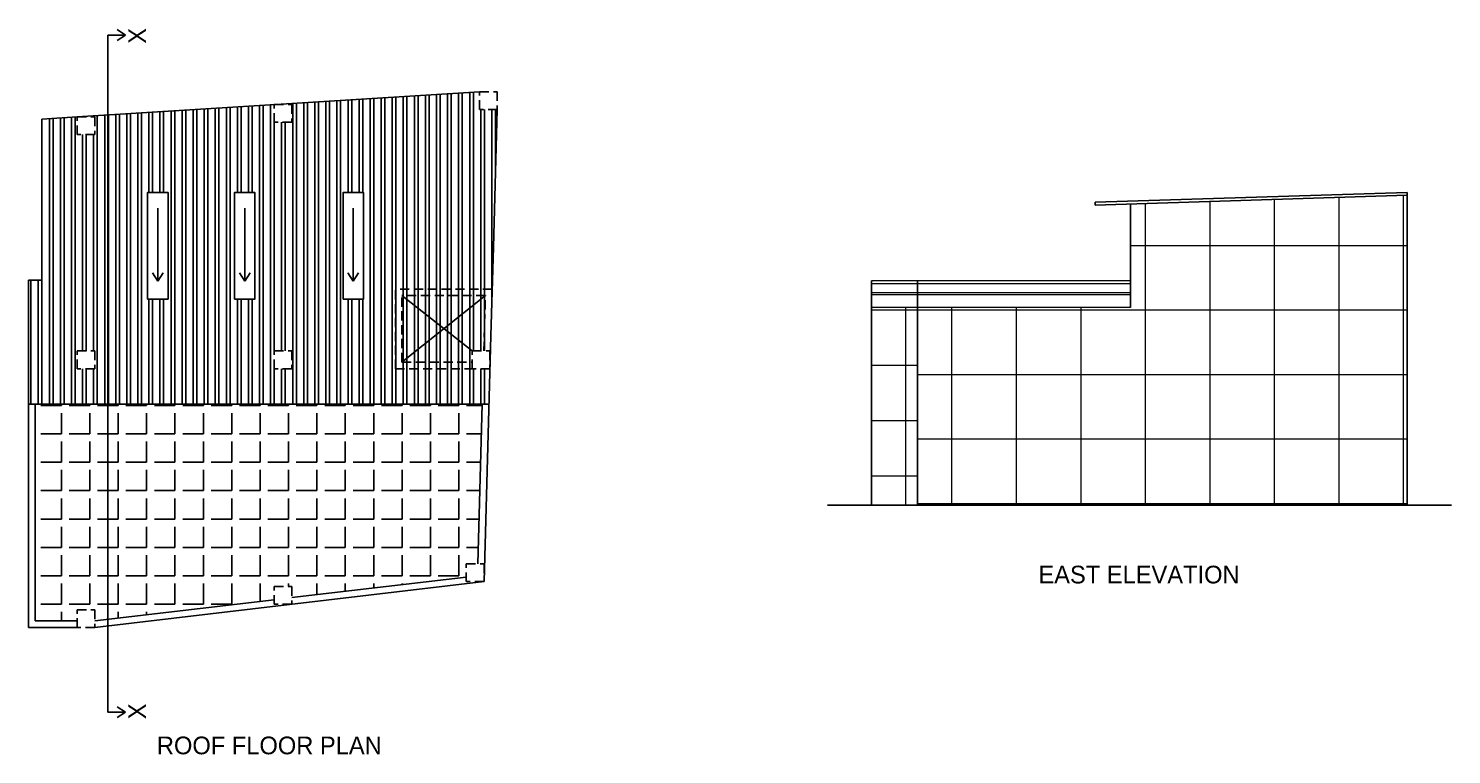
# Model space of a CAD drawing. Header units: inches. Extents: x 2449 to 13692, y -3765 to -1517.
# Drawn here: x 5225 to 6190, y -2807 to -2315 of the extents above; entities that cross this region are included whole.
import ezdxf
from ezdxf.enums import TextEntityAlignment as Align

# ---------------------------------------------------------------- set-up
doc = ezdxf.new("R2010")
doc.units = ezdxf.units.IN
doc.header["$LTSCALE"] = 0.5
doc.header["$MEASUREMENT"] = 0
doc.linetypes.add('DASHED2', pattern=[0.375, 0.25, -0.125])
for name, color, linetype, lineweight in [('A_hatch', 253, 'Continuous', 5), ('DW TEXT', 92, 'Continuous', 15), ('ELEVATION', 85, 'Continuous', 9), ('Toilet', 7, 'Continuous', 25)]:
    doc.layers.add(name, color=color, linetype=linetype, lineweight=lineweight)
doc.styles.add('CEN', font='GOTHIC.TTF')

msp = doc.modelspace()

# ---------------------------------------------------------------- hatches: boundary and pattern name
at = {"layer": 'A_hatch', "ltscale": 5}
h = msp.add_hatch(dxfattribs=at)
h.set_pattern_fill('ANSI37', color=11, scale=350, angle=45)
h.set_pattern_definition([(90, (-5917.945, -2243.334), (-43.75, 0), []), (180, (-5917.945, -2243.334), (-4e-15, -43.75), [])])
h.paths.add_polyline_path([(6159.58, -2638.13), (6159.58, -2526.13), (6159.58, -2428.13), (5971.85, -2434.13), (5971.85, -2504.13), (5827.49, -2504.13), (5827.49, -2638.13)])
h = msp.add_hatch(dxfattribs=at)
h.set_pattern_fill('ANSI37', color=11, scale=300, angle=45)
h.set_pattern_definition([(90, (-5917.945, -2243.334), (-37.5, 0), []), (180, (-5917.945, -2243.334), (-4e-15, -37.5), [])])
h.paths.add_polyline_path([(5796.36, -2504.13), (5796.36, -2638.13), (5827.49, -2638.13), (5827.49, -2504.13)])
at = {"layer": 'Toilet'}
h = msp.add_hatch(dxfattribs=at)
h.set_pattern_fill('ANSI32', color=256, scale=20, angle=45)
h.set_pattern_definition([(90, (-4451.205, -90.3746), (-7.5, 0), []), (90, (-4448.705, -87.8746), (-7.5, 0), [])])
h.paths.add_polyline_path([(5391.24, -2366.61), (5403.24, -2366.61), (5403.24, -2378.61), (5391.24, -2378.61), (5391.24, -2366.61), (5278.38, -2373.67), (5278.38, -2569.65), (5536.9, -2569.65), (5537.57, -2545.65), (5525.57, -2545.65), (5525.57, -2533.65), (5537.91, -2533.65), (5538.19, -2523.37), (5539.88, -2463.37), (5542.5, -2369.91), (5530.5, -2369.91), (5530.5, -2357.91)])
h.paths.add_polyline_path([(5451.85, -2498.48), (5437.93, -2498.48), (5437.93, -2426.28), (5451.85, -2426.28)], flags=16)
h.paths.add_polyline_path([(5378.21, -2498.48), (5364.29, -2498.48), (5364.29, -2426.28), (5378.21, -2426.28)], flags=16)
h.paths.add_polyline_path([(5403.24, -2533.65), (5403.24, -2545.65), (5391.24, -2545.65), (5391.24, -2533.65)], flags=16)
h.paths.add_polyline_path([(5319.25, -2498.48), (5305.33, -2498.48), (5305.33, -2426.28), (5319.25, -2426.28)], flags=16)
h.paths.add_polyline_path([(5257.62, -2386.96), (5257.62, -2374.96), (5233.62, -2376.46), (5233.62, -2485.65), (5224.62, -2485.65), (5224.62, -2569.65), (5278.38, -2569.65), (5278.38, -2373.67), (5257.62, -2374.96), (5269.62, -2374.96), (5269.62, -2386.96)])
h.paths.add_polyline_path([(5269.62, -2533.65), (5269.62, -2545.65), (5257.62, -2545.65), (5257.62, -2533.65)], flags=16)
h = msp.add_hatch(dxfattribs=at)
h.set_pattern_fill('ANGLE', color=256, scale=70, angle=90)
h.set_pattern_definition([(90, (5516.472, -12388.096), (-19.25, 1e-15), [14, -5.25]), (180, (5516.472, -12388.096), (-2e-15, -19.25), [14, -5.25])])
h.paths.add_polyline_path([(5278.38, -2569.65), (5278.38, -2715.57), (5391.24, -2702.26), (5391.24, -2693.38), (5403.24, -2693.38), (5403.24, -2700.85), (5521.52, -2686.89), (5521.52, -2678.01), (5529.35, -2678.01), (5532.18, -2569.65)])
h.paths.add_polyline_path([(5229.12, -2716.64), (5257.62, -2716.64), (5257.62, -2709.14), (5269.62, -2709.14), (5269.62, -2716.61), (5278.38, -2715.57), (5278.38, -2569.65), (5229.12, -2569.65)])

# ---------------------------------------------------------------- linework, layer by layer
at = {"layer": 'A_hatch', "color": 11, "ltscale": 5}
for p, q in [((5971.85, -2486.13), (5796.36, -2486.13)), ((5971.85, -2488.13), (5796.36, -2488.13)), ((5971.85, -2494.13), (5796.36, -2494.13)), ((5971.85, -2495.63), (5796.36, -2495.63)), ((5971.85, -2504.13), (5796.36, -2504.13))]:
    msp.add_line(p, q, dxfattribs=at)
at = {"layer": 'ELEVATION'}
msp.add_line((5796.36, -2486.13), (5796.36, -2526.13), dxfattribs=at)
at = {"layer": 'Toilet'}
for p, q in [((5290.38, -2319.48), (5284.71, -2315.78)), ((5278.38, -2319.48), (5278.38, -2778.52)), ((5278.38, -2319.48), (5290.38, -2319.48)), ((5290.38, -2319.48), (5284.71, -2323.18)), ((5530.5, -2357.91), (5257.62, -2374.96)), ((5539.88, -2463.37), (5542.5, -2369.91)), ((5233.62, -2376.46), (5257.62, -2374.96)), ((5233.62, -2376.46), (5233.62, -2485.65)), ((5947.85, -2432.89), (6159.58, -2426.13)), ((5947.85, -2434.89), (6159.58, -2428.13)), ((6159.58, -2526.13), (6159.58, -2426.13)), ((5312.29, -2486.35), (5312.29, -2436.85)), ((5371.25, -2486.35), (5371.25, -2436.85)), ((5444.89, -2486.35), (5444.89, -2436.85)), ((5947.85, -2432.89), (5947.85, -2434.89)), ((5971.85, -2504.13), (5971.85, -2434.13)), ((5539.88, -2463.37), (5538.19, -2523.37)), ((5224.62, -2485.65), (5224.62, -2721.14)), ((5224.62, -2485.65), (5233.62, -2485.65)), ((5312.29, -2486.35), (5308.66, -2480.71)), ((5312.29, -2486.35), (5315.92, -2480.71)), ((5371.25, -2486.35), (5367.62, -2480.71)), ((5371.25, -2486.35), (5374.88, -2480.71)), ((5444.89, -2486.35), (5441.26, -2480.71)), ((5444.89, -2486.35), (5448.52, -2480.71)), ((5796.36, -2526.13), (5796.36, -2486.13)), ((5796.36, -2531.13), (5796.36, -2486.13)), ((5827.49, -2638.13), (5827.49, -2486.13)), ((5534.46, -2496.15), (5477.91, -2541.15)), ((5477.91, -2496.15), (5525.57, -2533.65)), ((5533.52, -2690.01), (5538.19, -2523.37)), ((5538.16, -2524.65), (5538.16, -2524.65)), ((6159.58, -2638.13), (6159.58, -2526.13)), ((5796.36, -2531.13), (5796.36, -2531.13)), ((5796.36, -2531.13), (5796.36, -2638.13)), ((5536.9, -2569.65), (5224.62, -2569.65)), ((5229.12, -2569.65), (5229.12, -2716.64)), ((5529.35, -2678.01), (5532.18, -2569.65)), ((5796.36, -2638.13), (5766.36, -2638.13)), ((5796.36, -2638.13), (6159.58, -2638.13)), ((6159.58, -2638.13), (6189.58, -2638.13)), ((5269.62, -2721.14), (5533.52, -2690.01)), ((5403.24, -2700.85), (5521.52, -2686.89)), ((5269.62, -2716.61), (5391.24, -2702.26)), ((5257.62, -2721.14), (5224.62, -2721.14)), ((5257.62, -2716.64), (5229.12, -2716.64)), ((5278.38, -2778.52), (5290.38, -2778.52)), ((5290.38, -2778.52), (5284.71, -2774.82)), ((5290.38, -2778.52), (5284.71, -2782.22))]:
    msp.add_line(p, q, dxfattribs=at)
at = {"layer": 'Toilet', "linetype": 'DASHED2', "ltscale": 50}
for p, q in [((5539.08, -2491.65), (5473.41, -2491.65)), ((5473.41, -2545.65), (5473.41, -2491.65)), ((5534.46, -2496.15), (5477.91, -2496.15)), ((5477.91, -2541.15), (5477.91, -2496.15)), ((5533.41, -2533.65), (5534.46, -2496.15)), ((5473.41, -2545.65), (5525.57, -2545.65)), ((5477.91, -2541.15), (5525.57, -2541.15))]:
    msp.add_line(p, q, dxfattribs=at)
for points in [[(5530.5, -2369.91), (5530.5, -2357.91), (5542.5, -2357.91), (5542.5, -2369.91)], [(5391.24, -2378.61), (5391.24, -2366.61), (5403.24, -2366.61), (5403.24, -2378.61)], [(5257.62, -2386.96), (5257.62, -2374.96), (5269.62, -2374.96), (5269.62, -2386.96)], [(5257.62, -2545.65), (5257.62, -2533.65), (5269.62, -2533.65), (5269.62, -2545.65)], [(5391.24, -2545.65), (5391.24, -2533.65), (5403.24, -2533.65), (5403.24, -2545.65)], [(5525.57, -2545.65), (5525.57, -2533.65), (5537.57, -2533.65), (5537.57, -2545.65)], [(5521.52, -2690.01), (5521.52, -2678.01), (5533.52, -2678.01), (5533.52, -2690.01)], [(5391.24, -2705.38), (5391.24, -2693.38), (5403.24, -2693.38), (5403.24, -2705.38)], [(5257.62, -2721.14), (5257.62, -2709.14), (5269.62, -2709.14), (5269.62, -2721.14)]]:
    msp.add_lwpolyline(points, close=True, dxfattribs=at)
at = {"layer": 'Toilet'}
for points in [[(5305.33, -2498.48), (5305.33, -2426.28), (5319.25, -2426.28), (5319.25, -2498.48)], [(5364.29, -2498.48), (5364.29, -2426.28), (5378.21, -2426.28), (5378.21, -2498.48)], [(5437.93, -2498.48), (5437.93, -2426.28), (5451.85, -2426.28), (5451.85, -2498.48)]]:
    msp.add_lwpolyline(points, close=True, dxfattribs=at)

# ---------------------------------------------------------------- texts
at = {"layer": 'DW TEXT', "ltscale": 0.13, "style": 'CEN'}
for p in [(5298.42, -2320.04), (5298.42, -2777.96)]:
    msp.add_text('X', height=12, rotation=90, dxfattribs=at).set_placement(p, align=Align.MIDDLE_CENTER)
for s, p in [('EAST ELEVATION', (5977.67, -2685.24)), ('ROOF FLOOR PLAN', (5387.94, -2801.05))]:
    msp.add_text(s, height=12, dxfattribs=at).set_placement(p, align=Align.MIDDLE_CENTER)

doc.saveas('drawing.dxf')
